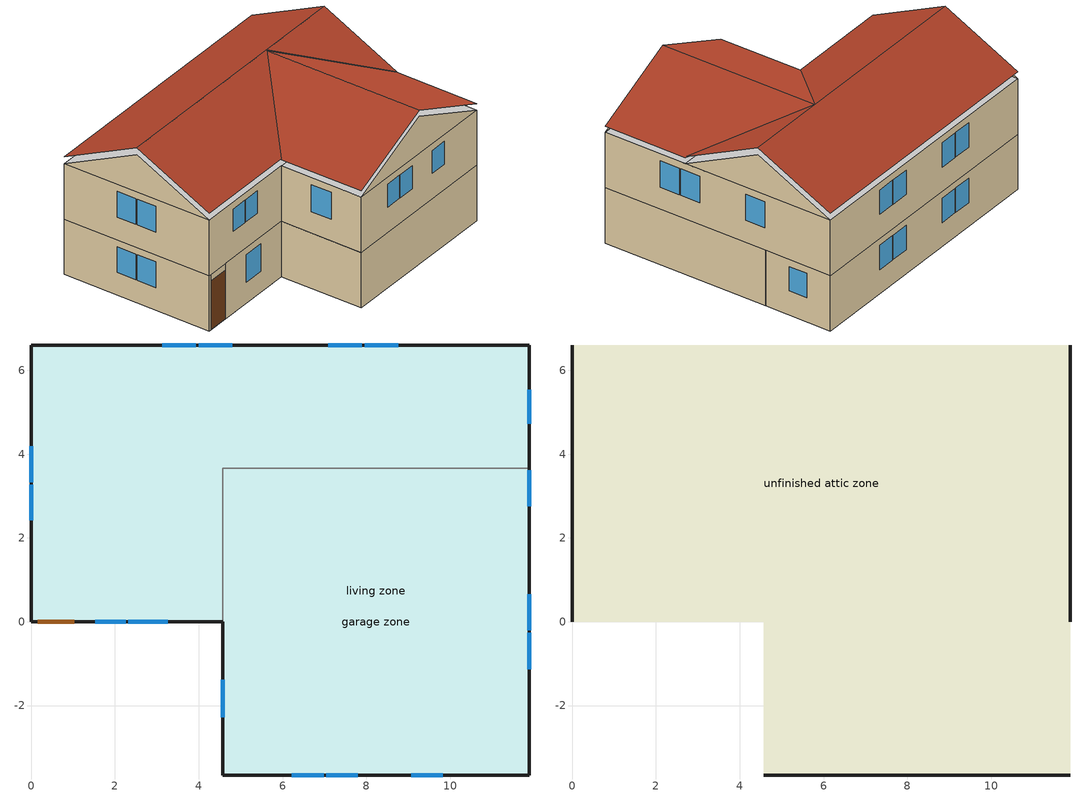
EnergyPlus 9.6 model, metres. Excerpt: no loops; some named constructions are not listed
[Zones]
garage zone
 floor foundation (FloorFndGrndUnfinSlab): 4.57,-3.66 4.57,3.66 11.89,3.66 11.89,-3.66 z0
 wall outside (WallExtUninsUnfin): 4.57,0 4.57,-3.66 11.89,-3.66 11.89,3.66 z0:2.44
 wall to living zone (WallIntFinInsUnfin Reversed): 11.89,3.66 4.57,3.66 4.57,0 z0:2.44
living zone
 floor to garage zone (FloorFinInsUnfin): 11.89,3.66 11.89,-3.66 4.57,-3.66 4.57,3.66 z2.44
 floor foundation (FloorFndGrndFinSlab): 0,0 0,6.6 11.89,6.6 11.89,3.66 4.57,3.66 4.57,0 z0
 wall outside (WallExtInsFin): 11.89,3.66 11.89,6.6 0,6.6 0,0 0.13,0 1.05,0 4.57,0 z0:2.44; 0,6.6 0,0 4.57,0 4.57,-3.66 11.89,-3.66 11.89,6.6 0,6.6 z2.44:4.88
 window (WindowConstruction): 11.89,4.73 11.89,5.53 / 8.76,6.6 7.96,6.6 / 7.89,6.6 7.09,6.6 / 4.8,6.6 3.99,6.6 / 3.93,6.6 3.12,6.6 z1.06:2.13; 2.36,0 3.26,0 z0.92:2.13; 0,4.18 0,3.33 / 0,3.27 0,2.42 z3.44:4.57; 8.76,6.6 7.96,6.6 / 7.89,6.6 7.09,6.6 / 4.8,6.6 3.99,6.6 / 3.93,6.6 3.12,6.6 z3.5:4.57; 11.89,-1.13 11.89,-0.27 / 11.89,-0.21 11.89,0.66 / 11.89,2.75 11.89,3.62 z3.42:4.57; 6.22,-3.66 6.98,-3.66 / 7.04,-3.66 7.8,-3.66 / 9.07,-3.66 9.83,-3.66 z3.56:4.57; 4.57,-1.38 4.57,-2.28 z3.38:4.57; 1.52,0 2.26,0 / 2.32,0 3.05,0 z3.6:4.57; 0,4.18 0,3.33 / 0,3.27 0,2.42 z1:2.13
 door (Door): 0.15,0 1.02,0 z0:2.13
unfinished attic zone
 floor to living zone (FloorFinInsUnfinAttic): 11.89,6.6 11.89,0 0,0 0,6.6 z4.88; 4.57,-3.66 4.57,0 11.89,0 11.89,-3.66 z4.88
 wall outside (WallExtUninsUnfin): 0,3.3,6.53 0,6.6,4.88 0,0,4.88; 11.89,3.3,6.53 11.89,0,4.88 11.89,6.6,4.88; 4.57,-3.66,4.88 11.89,-3.66,4.88 8.23,-3.66,6.52
 roof outside (RoofUnfinInsExt): 0,3.3,6.83 11.89,3.3,6.83 11.89,6.6,5.18 0,6.6,5.18; 4.57,0,5.15 4.57,-3.66,5.15 8.23,-3.66,6.79 8.23,3.28,6.79; 11.89,0,5.15 8.23,3.28,6.79 8.23,-3.66,6.79 11.89,-3.66,5.15; 0,3.3,6.83 0,0,5.18 4.57,0,5.18 8.23,3.28,6.82 11.89,0,5.18 11.89,3.3,6.83
[Material] Roughness=Rough
Name | Thickness {m} | Conductivity {W/m-K} | Density {kg/m3} | Specific Heat {J/kg-K} | Thermal Absorptance | Solar Absorptance | Visible Absorptance
Drywall 0.5 in. | 0.0127 | 0.160291 | 801 | 837.4 | 0.9 | 0.5 | 0.1
Floor Covering | 0.0127 | 0.0433444 | 54.468 | 1339.84 | 0.9 | 0.9 | 0.7
FloorIns | 0.1397 | 1.90491 | 67.691 | 1210.98 | 0.82 | 0.3 | 0.3
FloorUAAdditionalCeilingIns | 0.050038 | 0.060696 | 16.02 | 1046.75 | 0.9 | 0.7 | 0.7
FloorUATrussandIns | 0.0889 | 0.0634876 | 50.7834 | 1165.1 | 0.9 | 0.5 | 0.9
RoofSheathing | 0.01905 | 0.115458 | 512.64 | 1214.23 | 0.82 | 0.3 | 0.3
WallSheathing | 0.0127 | 0.115458 | 512.64 | 1214.23 | 0.82 | 0.3 | 0.3
WallStudAndCavity 1 | 0.0889 | 0.346661 | 129.063 | 1212.76 | 0.82 | 0.3 | 0.82
Wood Floor | 0.015875 | 0.115458 | 544.68 | 1214.23 | 0.9 | 0.7 | 0.7
[Construction]
FloorFinInsUnfin Reversed: Floor Covering, Wood Floor, RoofSheathing, FloorIns
FloorFinInsUnfinAttic Reversed: FloorUAAdditionalCeilingIns, FloorUATrussandIns, Drywall 0.5 in.
WallIntFinInsUnfin: WallSheathing, WallStudAndCavity 1
[Schedule:Day:Interval]
res mv_1 bath exhaust schedule allday1; res mv_1 bath exhaust schedule allday10; res mv_1 bath exhaust schedule allday11; res mv_1 bath exhaust schedule allday12; res mv_1 bath exhaust schedule allday2; res mv_1 bath exhaust schedule allday3; res mv_1 bath exhaust schedule allday4; res mv_1 bath exhaust schedule allday5; res mv_1 bath exhaust schedule allday6; res mv_1 bath exhaust schedule allday7; res mv_1 bath exhaust schedule allday8; res mv_1 bath exhaust schedule allday9: No, 17:00, 0, 18:00, 1, 24:00, 0
res mv_1 bath exhaust schedule summer design; res mv_1 range exhaust schedule summer design: No, 24:00, 1
res mv_1 bath exhaust schedule winter design; res mv_1 range exhaust schedule winter design; Schedule Day 14; Schedule Day 15; Schedule Day 18; Schedule Day 19: No, 24:00, 0
res mv_1 range exhaust schedule allday1; res mv_1 range exhaust schedule allday10; res mv_1 range exhaust schedule allday11; res mv_1 range exhaust schedule allday12; res mv_1 range exhaust schedule allday2; res mv_1 range exhaust schedule allday3; res mv_1 range exhaust schedule allday4; res mv_1 range exhaust schedule allday5; res mv_1 range exhaust schedule allday6; res mv_1 range exhaust schedule allday7; res mv_1 range exhaust schedule allday8; res mv_1 range exhaust schedule allday9: No, 04:00, 0, 05:00, 1, 24:00, 0
res nv_1 availability schedule allday1 on; res nv_1 availability schedule allday1 on 1; res nv_1 availability schedule allday1 on 10; res nv_1 availability schedule allday1 on 11; res nv_1 availability schedule allday1 on 2; res nv_1 availability schedule allday1 on 3; res nv_1 availability schedule allday1 on 4; res nv_1 availability schedule allday1 on 5; res nv_1 availability schedule allday1 on 6; res nv_1 availability schedule allday1 on 7; res nv_1 availability schedule allday1 on 8; res nv_1 availability schedule allday1 on 9: No, 01:00, 1, 02:00, 1, 03:00, 1, 04:00, 1, 05:00, 1, 06:00, 1, 07:00, 1, 08:00, 1, 09:00, 1, 10:00, 1, 11:00, 1, 12:00, 1, 13:00, 1, 14:00, 1, 15:00, 1, 16:00, 1, 17:00, 1, 18:00, 1, 19:00, 1, 20:00, 1, 21:00, 1, 22:00, 1, 23:00, 1, 24:00, 1
res nv_1 temp schedule allday1; res nv_1 temp schedule allday11; res nv_1 temp schedule allday12; res nv_1 temp schedule allday2; res nv_1 temp schedule allday3; res nv_1 temp schedule allday4: No, 24:00, 17.7778
res nv_1 temp schedule allday10; res nv_1 temp schedule allday5; res nv_1 temp schedule allday6; res nv_1 temp schedule allday7; res nv_1 temp schedule allday8; res nv_1 temp schedule allday9: No, 24:00, 16.1111
[Schedule:Week:Daily]
res mv_1 range exhaust schedule Week Rule - Feb26-Mar4: res mv_1 range exhaust schedule allday2, res mv_1 range exhaust schedule allday2, res mv_1 range exhaust schedule allday2, res mv_1 range exhaust schedule allday3, res mv_1 range exhaust schedule allday3, res mv_1 range exhaust schedule allday3, res mv_1 range exhaust schedule allday3, Schedule Day 18, res mv_1 range exhaust schedule summer design, res mv_1 range exhaust schedule winter design, Schedule Day 18, Schedule Day 18
res mv_1 range exhaust schedule Week Rule - Mar5-Mar25: res mv_1 range exhaust schedule allday3, res mv_1 range exhaust schedule allday3, res mv_1 range exhaust schedule allday3, res mv_1 range exhaust schedule allday3, res mv_1 range exhaust schedule allday3, res mv_1 range exhaust schedule allday3, res mv_1 range exhaust schedule allday3, Schedule Day 18, res mv_1 range exhaust schedule summer design, res mv_1 range exhaust schedule winter design, Schedule Day 18, Schedule Day 18
res mv_1 range exhaust schedule Week Rule - Mar26-Apr1: res mv_1 range exhaust schedule allday3, res mv_1 range exhaust schedule allday3, res mv_1 range exhaust schedule allday3, res mv_1 range exhaust schedule allday3, res mv_1 range exhaust schedule allday3, res mv_1 range exhaust schedule allday3, res mv_1 range exhaust schedule allday4, Schedule Day 18, res mv_1 range exhaust schedule summer design, res mv_1 range exhaust schedule winter design, Schedule Day 18, Schedule Day 18
res mv_1 range exhaust schedule Week Rule - Apr2-Apr29: res mv_1 range exhaust schedule allday4, res mv_1 range exhaust schedule allday4, res mv_1 range exhaust schedule allday4, res mv_1 range exhaust schedule allday4, res mv_1 range exhaust schedule allday4, res mv_1 range exhaust schedule allday4, res mv_1 range exhaust schedule allday4, Schedule Day 18, res mv_1 range exhaust schedule summer design, res mv_1 range exhaust schedule winter design, Schedule Day 18, Schedule Day 18
res mv_1 range exhaust schedule Week Rule - Apr30-May6: res mv_1 range exhaust schedule allday4, res mv_1 range exhaust schedule allday5, res mv_1 range exhaust schedule allday5, res mv_1 range exhaust schedule allday5, res mv_1 range exhaust schedule allday5, res mv_1 range exhaust schedule allday5, res mv_1 range exhaust schedule allday5, Schedule Day 18, res mv_1 range exhaust schedule summer design, res mv_1 range exhaust schedule winter design, Schedule Day 18, Schedule Day 18
res mv_1 range exhaust schedule Week Rule - May7-May27: res mv_1 range exhaust schedule allday5, res mv_1 range exhaust schedule allday5, res mv_1 range exhaust schedule allday5, res mv_1 range exhaust schedule allday5, res mv_1 range exhaust schedule allday5, res mv_1 range exhaust schedule allday5, res mv_1 range exhaust schedule allday5, Schedule Day 18, res mv_1 range exhaust schedule summer design, res mv_1 range exhaust schedule winter design, Schedule Day 18, Schedule Day 18
res mv_1 range exhaust schedule Week Rule - May28-Jun3: res mv_1 range exhaust schedule allday5, res mv_1 range exhaust schedule allday5, res mv_1 range exhaust schedule allday5, res mv_1 range exhaust schedule allday5, res mv_1 range exhaust schedule allday6, res mv_1 range exhaust schedule allday6, res mv_1 range exhaust schedule allday6, Schedule Day 18, res mv_1 range exhaust schedule summer design, res mv_1 range exhaust schedule winter design, Schedule Day 18, Schedule Day 18
res mv_1 range exhaust schedule Week Rule - Jun4-Jun24: res mv_1 range exhaust schedule allday6, res mv_1 range exhaust schedule allday6, res mv_1 range exhaust schedule allday6, res mv_1 range exhaust schedule allday6, res mv_1 range exhaust schedule allday6, res mv_1 range exhaust schedule allday6, res mv_1 range exhaust schedule allday6, Schedule Day 18, res mv_1 range exhaust schedule summer design, res mv_1 range exhaust schedule winter design, Schedule Day 18, Schedule Day 18
res mv_1 range exhaust schedule Week Rule - Jun25-Jul1: res mv_1 range exhaust schedule allday6, res mv_1 range exhaust schedule allday6, res mv_1 range exhaust schedule allday6, res mv_1 range exhaust schedule allday6, res mv_1 range exhaust schedule allday6, res mv_1 range exhaust schedule allday6, res mv_1 range exhaust schedule allday7, Schedule Day 18, res mv_1 range exhaust schedule summer design, res mv_1 range exhaust schedule winter design, Schedule Day 18, Schedule Day 18
res mv_1 range exhaust schedule Week Rule - Jul2-Jul29: res mv_1 range exhaust schedule allday7, res mv_1 range exhaust schedule allday7, res mv_1 range exhaust schedule allday7, res mv_1 range exhaust schedule allday7, res mv_1 range exhaust schedule allday7, res mv_1 range exhaust schedule allday7, res mv_1 range exhaust schedule allday7, Schedule Day 18, res mv_1 range exhaust schedule summer design, res mv_1 range exhaust schedule winter design, Schedule Day 18, Schedule Day 18
res mv_1 range exhaust schedule Week Rule - Jul30-Aug5: res mv_1 range exhaust schedule allday7, res mv_1 range exhaust schedule allday7, res mv_1 range exhaust schedule allday8, res mv_1 range exhaust schedule allday8, res mv_1 range exhaust schedule allday8, res mv_1 range exhaust schedule allday8, res mv_1 range exhaust schedule allday8, Schedule Day 18, res mv_1 range exhaust schedule summer design, res mv_1 range exhaust schedule winter design, Schedule Day 18, Schedule Day 18
res mv_1 range exhaust schedule Week Rule - Aug6-Aug26: res mv_1 range exhaust schedule allday8, res mv_1 range exhaust schedule allday8, res mv_1 range exhaust schedule allday8, res mv_1 range exhaust schedule allday8, res mv_1 range exhaust schedule allday8, res mv_1 range exhaust schedule allday8, res mv_1 range exhaust schedule allday8, Schedule Day 18, res mv_1 range exhaust schedule summer design, res mv_1 range exhaust schedule winter design, Schedule Day 18, Schedule Day 18
res mv_1 range exhaust schedule Week Rule - Aug27-Sep2: res mv_1 range exhaust schedule allday8, res mv_1 range exhaust schedule allday8, res mv_1 range exhaust schedule allday8, res mv_1 range exhaust schedule allday8, res mv_1 range exhaust schedule allday8, res mv_1 range exhaust schedule allday9, res mv_1 range exhaust schedule allday9, Schedule Day 18, res mv_1 range exhaust schedule summer design, res mv_1 range exhaust schedule winter design, Schedule Day 18, Schedule Day 18
res mv_1 range exhaust schedule Week Rule - Sep3-Sep30: res mv_1 range exhaust schedule allday9, res mv_1 range exhaust schedule allday9, res mv_1 range exhaust schedule allday9, res mv_1 range exhaust schedule allday9, res mv_1 range exhaust schedule allday9, res mv_1 range exhaust schedule allday9, res mv_1 range exhaust schedule allday9, Schedule Day 18, res mv_1 range exhaust schedule summer design, res mv_1 range exhaust schedule winter design, Schedule Day 18, Schedule Day 18
res mv_1 range exhaust schedule Week Rule - Oct1-Oct28: res mv_1 range exhaust schedule allday10, res mv_1 range exhaust schedule allday10, res mv_1 range exhaust schedule allday10, res mv_1 range exhaust schedule allday10, res mv_1 range exhaust schedule allday10, res mv_1 range exhaust schedule allday10, res mv_1 range exhaust schedule allday10, Schedule Day 18, res mv_1 range exhaust schedule summer design, res mv_1 range exhaust schedule winter design, Schedule Day 18, Schedule Day 18
res mv_1 range exhaust schedule Week Rule - Oct29-Nov4: res mv_1 range exhaust schedule allday10, res mv_1 range exhaust schedule allday10, res mv_1 range exhaust schedule allday10, res mv_1 range exhaust schedule allday11, res mv_1 range exhaust schedule allday11, res mv_1 range exhaust schedule allday11, res mv_1 range exhaust schedule allday11, Schedule Day 18, res mv_1 range exhaust schedule summer design, res mv_1 range exhaust schedule winter design, Schedule Day 18, Schedule Day 18
res mv_1 range exhaust schedule Week Rule - Nov5-Nov25: res mv_1 range exhaust schedule allday11, res mv_1 range exhaust schedule allday11, res mv_1 range exhaust schedule allday11, res mv_1 range exhaust schedule allday11, res mv_1 range exhaust schedule allday11, res mv_1 range exhaust schedule allday11, res mv_1 range exhaust schedule allday11, Schedule Day 18, res mv_1 range exhaust schedule summer design, res mv_1 range exhaust schedule winter design, Schedule Day 18, Schedule Day 18
res mv_1 range exhaust schedule Week Rule - Nov26-Dec2: res mv_1 range exhaust schedule allday11, res mv_1 range exhaust schedule allday11, res mv_1 range exhaust schedule allday11, res mv_1 range exhaust schedule allday11, res mv_1 range exhaust schedule allday11, res mv_1 range exhaust schedule allday12, res mv_1 range exhaust schedule allday12, Schedule Day 18, res mv_1 range exhaust schedule summer design, res mv_1 range exhaust schedule winter design, Schedule Day 18, Schedule Day 18
res mv_1 range exhaust schedule Week Rule - Dec3-Dec31: res mv_1 range exhaust schedule allday12, res mv_1 range exhaust schedule allday12, res mv_1 range exhaust schedule allday12, res mv_1 range exhaust schedule allday12, res mv_1 range exhaust schedule allday12, res mv_1 range exhaust schedule allday12, res mv_1 range exhaust schedule allday12, Schedule Day 18, res mv_1 range exhaust schedule summer design, res mv_1 range exhaust schedule winter design, Schedule Day 18, Schedule Day 18
res nv_1 avail schedule Week Rule - Jan1-Jan28: Schedule Day 15, res nv_1 availability schedule allday1 on, Schedule Day 15, res nv_1 availability schedule allday1 on, Schedule Day 15, res nv_1 availability schedule allday1 on, Schedule Day 15, Schedule Day 15, Schedule Day 15, Schedule Day 15, Schedule Day 15, Schedule Day 15
res nv_1 avail schedule Week Rule - Jan29-Feb4: Schedule Day 15, res nv_1 availability schedule allday1 on, Schedule Day 15, res nv_1 availability schedule allday1 on 1, Schedule Day 15, res nv_1 availability schedule allday1 on 1, Schedule Day 15, Schedule Day 15, Schedule Day 15, Schedule Day 15, Schedule Day 15, Schedule Day 15
res nv_1 avail schedule Week Rule - Feb5-Feb25: Schedule Day 15, res nv_1 availability schedule allday1 on 1, Schedule Day 15, res nv_1 availability schedule allday1 on 1, Schedule Day 15, res nv_1 availability schedule allday1 on 1, Schedule Day 15, Schedule Day 15, Schedule Day 15, Schedule Day 15, Schedule Day 15, Schedule Day 15
res nv_1 avail schedule Week Rule - Feb26-Mar4: Schedule Day 15, res nv_1 availability schedule allday1 on 1, Schedule Day 15, res nv_1 availability schedule allday1 on 2, Schedule Day 15, res nv_1 availability schedule allday1 on 2, Schedule Day 15, Schedule Day 15, Schedule Day 15, Schedule Day 15, Schedule Day 15, Schedule Day 15
res nv_1 avail schedule Week Rule - Mar5-Apr1: Schedule Day 15, res nv_1 availability schedule allday1 on 2, Schedule Day 15, res nv_1 availability schedule allday1 on 2, Schedule Day 15, res nv_1 availability schedule allday1 on 2, Schedule Day 15, Schedule Day 15, Schedule Day 15, Schedule Day 15, Schedule Day 15, Schedule Day 15
res nv_1 avail schedule Week Rule - Apr2-Apr29: Schedule Day 15, res nv_1 availability schedule allday1 on 3, Schedule Day 15, res nv_1 availability schedule allday1 on 3, Schedule Day 15, res nv_1 availability schedule allday1 on 3, Schedule Day 15, Schedule Day 15, Schedule Day 15, Schedule Day 15, Schedule Day 15, Schedule Day 15
res nv_1 avail schedule Week Rule - Apr30-May27: Schedule Day 15, res nv_1 availability schedule allday1 on 4, Schedule Day 15, res nv_1 availability schedule allday1 on 4, Schedule Day 15, res nv_1 availability schedule allday1 on 4, Schedule Day 15, Schedule Day 15, Schedule Day 15, Schedule Day 15, Schedule Day 15, Schedule Day 15
res nv_1 avail schedule Week Rule - May28-Jun3: Schedule Day 15, res nv_1 availability schedule allday1 on 4, Schedule Day 15, res nv_1 availability schedule allday1 on 4, Schedule Day 15, res nv_1 availability schedule allday1 on 5, Schedule Day 15, Schedule Day 15, Schedule Day 15, Schedule Day 15, Schedule Day 15, Schedule Day 15
res nv_1 avail schedule Week Rule - Jun4-Jul1: Schedule Day 15, res nv_1 availability schedule allday1 on 5, Schedule Day 15, res nv_1 availability schedule allday1 on 5, Schedule Day 15, res nv_1 availability schedule allday1 on 5, Schedule Day 15, Schedule Day 15, Schedule Day 15, Schedule Day 15, Schedule Day 15, Schedule Day 15
res nv_1 avail schedule Week Rule - Jul2-Jul29: Schedule Day 15, res nv_1 availability schedule allday1 on 6, Schedule Day 15, res nv_1 availability schedule allday1 on 6, Schedule Day 15, res nv_1 availability schedule allday1 on 6, Schedule Day 15, Schedule Day 15, Schedule Day 15, Schedule Day 15, Schedule Day 15, Schedule Day 15
res nv_1 avail schedule Week Rule - Jul30-Aug5: Schedule Day 15, res nv_1 availability schedule allday1 on 6, Schedule Day 15, res nv_1 availability schedule allday1 on 7, Schedule Day 15, res nv_1 availability schedule allday1 on 7, Schedule Day 15, Schedule Day 15, Schedule Day 15, Schedule Day 15, Schedule Day 15, Schedule Day 15
res nv_1 avail schedule Week Rule - Aug6-Aug26: Schedule Day 15, res nv_1 availability schedule allday1 on 7, Schedule Day 15, res nv_1 availability schedule allday1 on 7, Schedule Day 15, res nv_1 availability schedule allday1 on 7, Schedule Day 15, Schedule Day 15, Schedule Day 15, Schedule Day 15, Schedule Day 15, Schedule Day 15
res nv_1 avail schedule Week Rule - Aug27-Sep2: Schedule Day 15, res nv_1 availability schedule allday1 on 7, Schedule Day 15, res nv_1 availability schedule allday1 on 7, Schedule Day 15, res nv_1 availability schedule allday1 on 8, Schedule Day 15, Schedule Day 15, Schedule Day 15, Schedule Day 15, Schedule Day 15, Schedule Day 15
res nv_1 avail schedule Week Rule - Sep3-Sep30: Schedule Day 15, res nv_1 availability schedule allday1 on 8, Schedule Day 15, res nv_1 availability schedule allday1 on 8, Schedule Day 15, res nv_1 availability schedule allday1 on 8, Schedule Day 15, Schedule Day 15, Schedule Day 15, Schedule Day 15, Schedule Day 15, Schedule Day 15
res nv_1 avail schedule Week Rule - Oct1-Oct28: Schedule Day 15, res nv_1 availability schedule allday1 on 9, Schedule Day 15, res nv_1 availability schedule allday1 on 9, Schedule Day 15, res nv_1 availability schedule allday1 on 9, Schedule Day 15, Schedule Day 15, Schedule Day 15, Schedule Day 15, Schedule Day 15, Schedule Day 15
res nv_1 avail schedule Week Rule - Oct29-Nov4: Schedule Day 15, res nv_1 availability schedule allday1 on 9, Schedule Day 15, res nv_1 availability schedule allday1 on 10, Schedule Day 15, res nv_1 availability schedule allday1 on 10, Schedule Day 15, Schedule Day 15, Schedule Day 15, Schedule Day 15, Schedule Day 15, Schedule Day 15
res nv_1 avail schedule Week Rule - Nov5-Nov25: Schedule Day 15, res nv_1 availability schedule allday1 on 10, Schedule Day 15, res nv_1 availability schedule allday1 on 10, Schedule Day 15, res nv_1 availability schedule allday1 on 10, Schedule Day 15, Schedule Day 15, Schedule Day 15, Schedule Day 15, Schedule Day 15, Schedule Day 15
res nv_1 avail schedule Week Rule - Nov26-Dec2: Schedule Day 15, res nv_1 availability schedule allday1 on 10, Schedule Day 15, res nv_1 availability schedule allday1 on 10, Schedule Day 15, res nv_1 availability schedule allday1 on 11, Schedule Day 15, Schedule Day 15, Schedule Day 15, Schedule Day 15, Schedule Day 15, Schedule Day 15
res nv_1 avail schedule Week Rule - Dec3-Dec31: Schedule Day 15, res nv_1 availability schedule allday1 on 11, Schedule Day 15, res nv_1 availability schedule allday1 on 11, Schedule Day 15, res nv_1 availability schedule allday1 on 11, Schedule Day 15, Schedule Day 15, Schedule Day 15, Schedule Day 15, Schedule Day 15, Schedule Day 15
res nv_1 temp schedule Week Rule - Jan1-Jan28: res nv_1 temp schedule allday1, res nv_1 temp schedule allday1, res nv_1 temp schedule allday1, res nv_1 temp schedule allday1, res nv_1 temp schedule allday1, res nv_1 temp schedule allday1, res nv_1 temp schedule allday1, Schedule Day 14, Schedule Day 14, Schedule Day 14, Schedule Day 14, Schedule Day 14
res nv_1 temp schedule Week Rule - Jan29-Feb4: res nv_1 temp schedule allday1, res nv_1 temp schedule allday1, res nv_1 temp schedule allday1, res nv_1 temp schedule allday2, res nv_1 temp schedule allday2, res nv_1 temp schedule allday2, res nv_1 temp schedule allday2, Schedule Day 14, Schedule Day 14, Schedule Day 14, Schedule Day 14, Schedule Day 14
res nv_1 temp schedule Week Rule - Feb5-Feb25: res nv_1 temp schedule allday2, res nv_1 temp schedule allday2, res nv_1 temp schedule allday2, res nv_1 temp schedule allday2, res nv_1 temp schedule allday2, res nv_1 temp schedule allday2, res nv_1 temp schedule allday2, Schedule Day 14, Schedule Day 14, Schedule Day 14, Schedule Day 14, Schedule Day 14
res nv_1 temp schedule Week Rule - Feb26-Mar4: res nv_1 temp schedule allday2, res nv_1 temp schedule allday2, res nv_1 temp schedule allday2, res nv_1 temp schedule allday3, res nv_1 temp schedule allday3, res nv_1 temp schedule allday3, res nv_1 temp schedule allday3, Schedule Day 14, Schedule Day 14, Schedule Day 14, Schedule Day 14, Schedule Day 14
res nv_1 temp schedule Week Rule - Mar5-Mar25: res nv_1 temp schedule allday3, res nv_1 temp schedule allday3, res nv_1 temp schedule allday3, res nv_1 temp schedule allday3, res nv_1 temp schedule allday3, res nv_1 temp schedule allday3, res nv_1 temp schedule allday3, Schedule Day 14, Schedule Day 14, Schedule Day 14, Schedule Day 14, Schedule Day 14
res nv_1 temp schedule Week Rule - Mar26-Apr1: res nv_1 temp schedule allday3, res nv_1 temp schedule allday3, res nv_1 temp schedule allday3, res nv_1 temp schedule allday3, res nv_1 temp schedule allday3, res nv_1 temp schedule allday3, res nv_1 temp schedule allday4, Schedule Day 14, Schedule Day 14, Schedule Day 14, Schedule Day 14, Schedule Day 14
res nv_1 temp schedule Week Rule - Apr2-Apr29: res nv_1 temp schedule allday4, res nv_1 temp schedule allday4, res nv_1 temp schedule allday4, res nv_1 temp schedule allday4, res nv_1 temp schedule allday4, res nv_1 temp schedule allday4, res nv_1 temp schedule allday4, Schedule Day 14, Schedule Day 14, Schedule Day 14, Schedule Day 14, Schedule Day 14
res nv_1 temp schedule Week Rule - Apr30-May6: res nv_1 temp schedule allday4, res nv_1 temp schedule allday5, res nv_1 temp schedule allday5, res nv_1 temp schedule allday5, res nv_1 temp schedule allday5, res nv_1 temp schedule allday5, res nv_1 temp schedule allday5, Schedule Day 14, Schedule Day 14, Schedule Day 14, Schedule Day 14, Schedule Day 14
res nv_1 temp schedule Week Rule - May7-May27: res nv_1 temp schedule allday5, res nv_1 temp schedule allday5, res nv_1 temp schedule allday5, res nv_1 temp schedule allday5, res nv_1 temp schedule allday5, res nv_1 temp schedule allday5, res nv_1 temp schedule allday5, Schedule Day 14, Schedule Day 14, Schedule Day 14, Schedule Day 14, Schedule Day 14
res nv_1 temp schedule Week Rule - May28-Jun3: res nv_1 temp schedule allday5, res nv_1 temp schedule allday5, res nv_1 temp schedule allday5, res nv_1 temp schedule allday5, res nv_1 temp schedule allday6, res nv_1 temp schedule allday6, res nv_1 temp schedule allday6, Schedule Day 14, Schedule Day 14, Schedule Day 14, Schedule Day 14, Schedule Day 14
res nv_1 temp schedule Week Rule - Jun4-Jun24: res nv_1 temp schedule allday6, res nv_1 temp schedule allday6, res nv_1 temp schedule allday6, res nv_1 temp schedule allday6, res nv_1 temp schedule allday6, res nv_1 temp schedule allday6, res nv_1 temp schedule allday6, Schedule Day 14, Schedule Day 14, Schedule Day 14, Schedule Day 14, Schedule Day 14
res nv_1 temp schedule Week Rule - Jun25-Jul1: res nv_1 temp schedule allday6, res nv_1 temp schedule allday6, res nv_1 temp schedule allday6, res nv_1 temp schedule allday6, res nv_1 temp schedule allday6, res nv_1 temp schedule allday6, res nv_1 temp schedule allday7, Schedule Day 14, Schedule Day 14, Schedule Day 14, Schedule Day 14, Schedule Day 14
res nv_1 temp schedule Week Rule - Jul2-Jul29: res nv_1 temp schedule allday7, res nv_1 temp schedule allday7, res nv_1 temp schedule allday7, res nv_1 temp schedule allday7, res nv_1 temp schedule allday7, res nv_1 temp schedule allday7, res nv_1 temp schedule allday7, Schedule Day 14, Schedule Day 14, Schedule Day 14, Schedule Day 14, Schedule Day 14
res nv_1 temp schedule Week Rule - Jul30-Aug5: res nv_1 temp schedule allday7, res nv_1 temp schedule allday7, res nv_1 temp schedule allday8, res nv_1 temp schedule allday8, res nv_1 temp schedule allday8, res nv_1 temp schedule allday8, res nv_1 temp schedule allday8, Schedule Day 14, Schedule Day 14, Schedule Day 14, Schedule Day 14, Schedule Day 14
res nv_1 temp schedule Week Rule - Aug6-Aug26: res nv_1 temp schedule allday8, res nv_1 temp schedule allday8, res nv_1 temp schedule allday8, res nv_1 temp schedule allday8, res nv_1 temp schedule allday8, res nv_1 temp schedule allday8, res nv_1 temp schedule allday8, Schedule Day 14, Schedule Day 14, Schedule Day 14, Schedule Day 14, Schedule Day 14
res nv_1 temp schedule Week Rule - Aug27-Sep2: res nv_1 temp schedule allday8, res nv_1 temp schedule allday8, res nv_1 temp schedule allday8, res nv_1 temp schedule allday8, res nv_1 temp schedule allday8, res nv_1 temp schedule allday9, res nv_1 temp schedule allday9, Schedule Day 14, Schedule Day 14, Schedule Day 14, Schedule Day 14, Schedule Day 14
res nv_1 temp schedule Week Rule - Sep3-Sep30: res nv_1 temp schedule allday9, res nv_1 temp schedule allday9, res nv_1 temp schedule allday9, res nv_1 temp schedule allday9, res nv_1 temp schedule allday9, res nv_1 temp schedule allday9, res nv_1 temp schedule allday9, Schedule Day 14, Schedule Day 14, Schedule Day 14, Schedule Day 14, Schedule Day 14
res nv_1 temp schedule Week Rule - Oct1-Oct28: res nv_1 temp schedule allday10, res nv_1 temp schedule allday10, res nv_1 temp schedule allday10, res nv_1 temp schedule allday10, res nv_1 temp schedule allday10, res nv_1 temp schedule allday10, res nv_1 temp schedule allday10, Schedule Day 14, Schedule Day 14, Schedule Day 14, Schedule Day 14, Schedule Day 14
res nv_1 temp schedule Week Rule - Oct29-Nov4: res nv_1 temp schedule allday10, res nv_1 temp schedule allday10, res nv_1 temp schedule allday10, res nv_1 temp schedule allday11, res nv_1 temp schedule allday11, res nv_1 temp schedule allday11, res nv_1 temp schedule allday11, Schedule Day 14, Schedule Day 14, Schedule Day 14, Schedule Day 14, Schedule Day 14
res nv_1 temp schedule Week Rule - Nov5-Nov25: res nv_1 temp schedule allday11, res nv_1 temp schedule allday11, res nv_1 temp schedule allday11, res nv_1 temp schedule allday11, res nv_1 temp schedule allday11, res nv_1 temp schedule allday11, res nv_1 temp schedule allday11, Schedule Day 14, Schedule Day 14, Schedule Day 14, Schedule Day 14, Schedule Day 14
res nv_1 temp schedule Week Rule - Nov26-Dec2: res nv_1 temp schedule allday11, res nv_1 temp schedule allday11, res nv_1 temp schedule allday11, res nv_1 temp schedule allday11, res nv_1 temp schedule allday11, res nv_1 temp schedule allday12, res nv_1 temp schedule allday12, Schedule Day 14, Schedule Day 14, Schedule Day 14, Schedule Day 14, Schedule Day 14
res nv_1 temp schedule Week Rule - Dec3-Dec31: res nv_1 temp schedule allday12, res nv_1 temp schedule allday12, res nv_1 temp schedule allday12, res nv_1 temp schedule allday12, res nv_1 temp schedule allday12, res nv_1 temp schedule allday12, res nv_1 temp schedule allday12, Schedule Day 14, Schedule Day 14, Schedule Day 14, Schedule Day 14, Schedule Day 14
